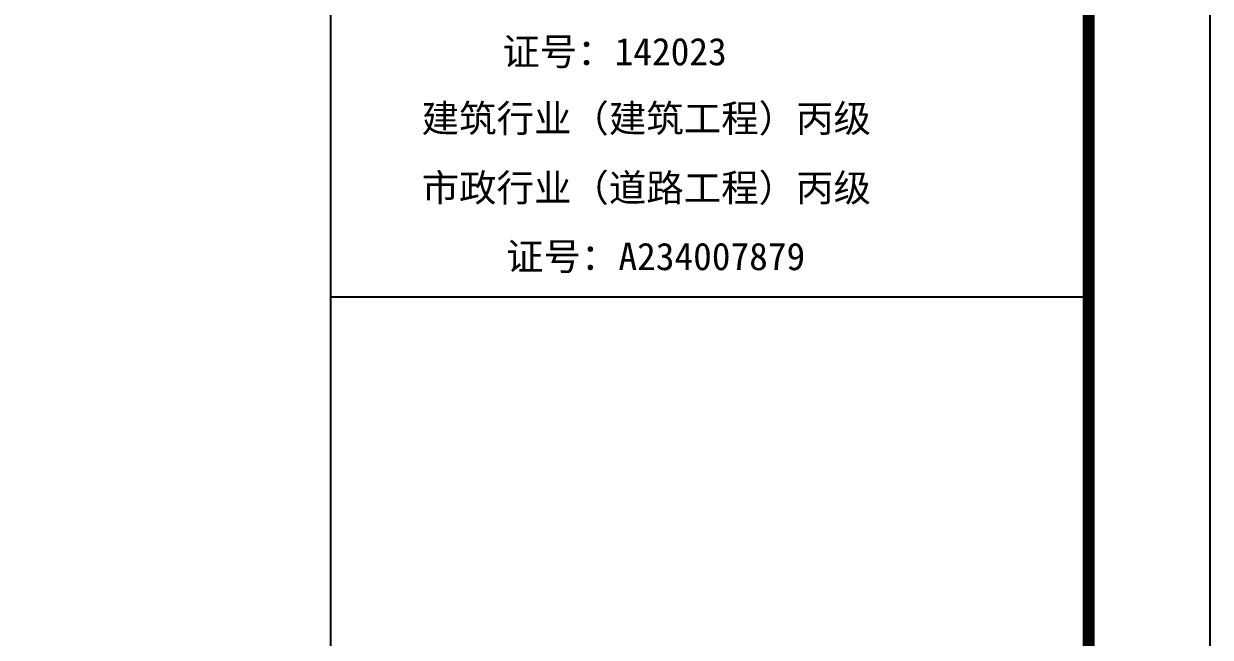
# Model space of a CAD drawing. Extents: x 8254 to 366479, y -216343 to -120021.
# Drawn here: x 121440 to 126321, y -189510 to -186986 of the extents above; entities that cross this region are included whole.
import ezdxf

# ---------------------------------------------------------------- set-up
doc = ezdxf.new("R2010")
doc.units = 0
doc.header["$LTSCALE"] = 500
doc.header["$MEASUREMENT"] = 0
doc.layers.get('0').update_dxf_attribs({"linetype": 'CONTINUOUS'})
doc.layers.add('PUB_TITLE', color=4, linetype='CONTINUOUS')
doc.layers.add('TWT_TITLE', color=7, linetype='CONTINUOUS')
doc.styles.add('宋体', font='SimSun.ttf', dxfattribs={"width": 0.8})

msp = doc.modelspace()

# ---------------------------------------------------------------- linework, layer by layer
at = {"color": 7}
for p, q in [((125821.08, -179391.405), (125821.08, -199391.405)), ((122703.134, -188109.392), (125821.08, -188109.392))]:
    msp.add_line(p, q, dxfattribs=at)
at = {"layer": 'PUB_TITLE', "color": 7}
for p, q in [((122703.134, -199391.405), (122703.134, -179391.405)), ((125821.08, -199391.405), (125821.08, -179391.405)), ((125821.08, -199391.405), (125821.08, -179391.405))]:
    msp.add_line(p, q, dxfattribs=at)
at = {"layer": 'TWT_TITLE'}
msp.add_lwpolyline([(96621.08, -199891.405), (126321.08, -199891.405), (126321.08, -178891.405), (96621.08, -178891.405)], close=True, dxfattribs=at)
at = {"layer": 'TWT_TITLE', "const_width": 50}
msp.add_lwpolyline([(97871.08, -199391.405), (125821.08, -199391.405), (125821.08, -179391.405), (97871.08, -179391.405)], close=True, dxfattribs=at)

# ---------------------------------------------------------------- texts
at = {"color": 7, "style": '宋体'}
for s, height, p in [('证号：142023', 112.9296, (123408.884, -187156.926)), ('建筑行业（建筑工程）丙级', 112.92962, (123076.995, -187431.874)), ('市政行业（道路工程）丙级', 112.92962, (123076.995, -187717.449)), ('证号：A234007879', 112.92962, (123424.506, -187999.681))]:
    msp.add_text(s, height=height, dxfattribs=at).set_placement(p)

doc.saveas('drawing.dxf')
